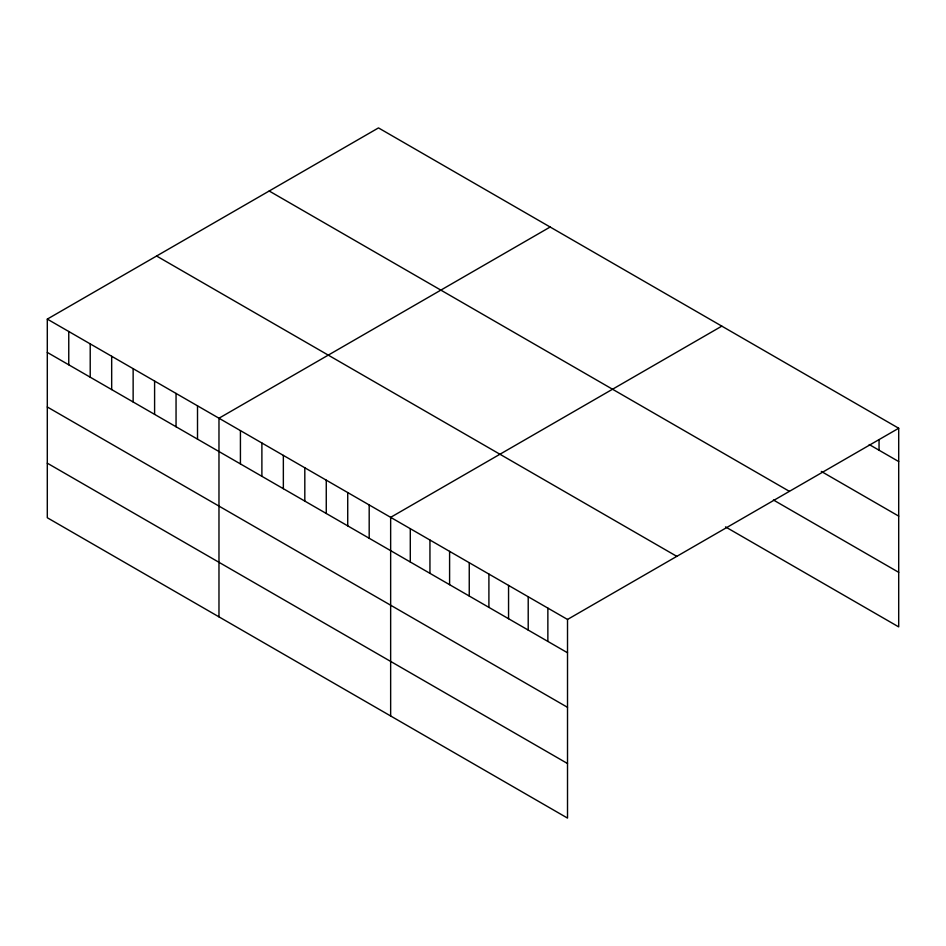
<?xml version="1.0" encoding="UTF-8"?>
<svg xmlns="http://www.w3.org/2000/svg" width="946" height="946" viewBox="0 0 946 946"><rect width="100%" height="100%" fill="white"/><g stroke="black" fill="none" stroke-linecap="round" stroke-linejoin="round"><path stroke-width="1.42" d="M47.3 319.109L567.517 619.453L567.517 818.089L47.3 517.746L47.3 319.109L378.483 127.911L898.7 428.254L898.7 626.891L725.511 526.898M550.158 227.016L218.975 418.227L218.975 616.863M721.822 326.134L390.651 517.344L390.651 715.98M567.517 619.453L898.7 428.254M869.22 444.537L898.7 461.553M821.317 471.439L898.7 516.114M269.196 191.009L789.413 491.352M773.414 499.996L898.7 572.33M156.587 256.011L676.804 556.354M47.3 352.42L567.517 652.764M47.3 406.981L567.517 707.324M47.3 463.185L567.517 763.528M879.047 440.079L879.047 450.213M547.864 608.112L547.864 641.412M528.211 596.76L528.211 630.071M508.558 585.42L508.558 618.719M488.905 574.068L488.905 607.379M469.251 562.728L469.251 596.027M449.598 551.376L449.598 584.687M429.945 540.036L429.945 573.335M410.292 528.684L410.292 561.995M369.188 504.951L369.188 538.25M347.726 492.559L347.726 525.87M326.264 480.166L326.264 513.477M304.813 467.785L304.813 501.084M283.351 455.393L283.351 488.692M261.888 443L261.888 476.311M240.426 430.619L240.426 463.918M197.513 405.834L197.513 439.145M176.051 393.441L176.051 426.752M154.6 381.061L154.6 414.36M133.138 368.668L133.138 401.967M111.675 356.275L111.675 389.586M90.213 343.895L90.213 377.194M68.762 331.502L68.762 364.801"/></g></svg>
